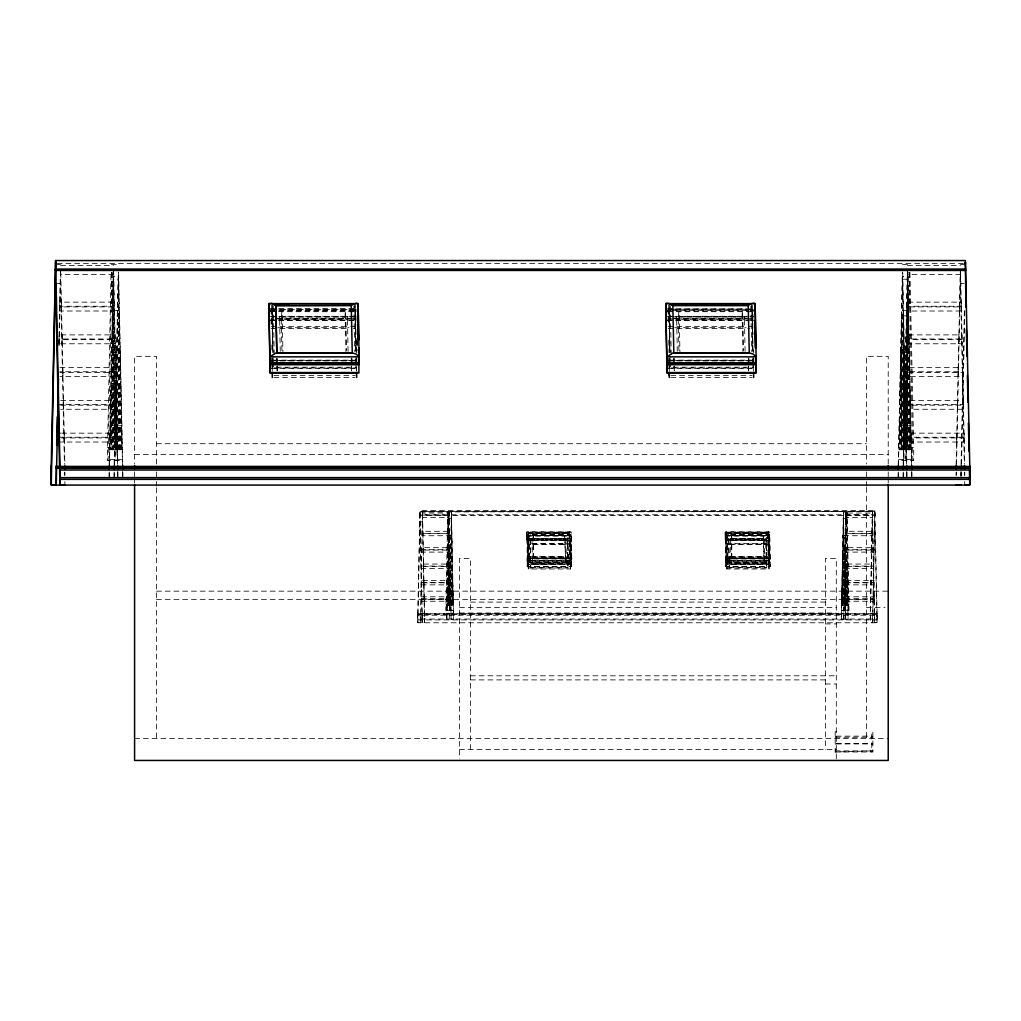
<?xml version="1.0" encoding="UTF-8"?>
<svg xmlns="http://www.w3.org/2000/svg" width="1021" height="1021" viewBox="0 0 1021 1021"><rect width="100%" height="100%" fill="white"/><g stroke="black" fill="none" stroke-linecap="round" stroke-linejoin="round"><path stroke-width="0.75" stroke-dasharray="5 3.75" d="M60.686 270.399L60.66 274.496L60.596 271.305M61.375 302.139L61.451 311.009L61.477 306.913M62.179 339.674L62.153 343.771L62.077 334.888M62.881 372.423L62.855 376.519L62.779 367.649M63.583 405.184L63.57 409.268L63.481 400.398M64.195 433.159L64.272 442.029L64.297 437.932M60.443 270.399L60.456 274.496L113.599 274.496L113.625 270.399M271.19 324.755L271.229 316.791L355.589 316.791L356.342 351.798M271.076 311.558L271.088 309.184L277.367 309.184M271.241 323.619L271.267 318.833L349.271 318.833M272.173 362.889L272.186 360.515L356.916 360.515M272.262 370.7L272.288 365.926L272.326 367.968L356.699 367.968L356.648 365.926L356.623 370.7L356.329 362.914M355.997 362.966L355.984 367.203L273.041 367.203L273.066 362.966M273.066 361.613L273.105 355.525M277.227 370.7L277.253 365.926M351.683 365.926L351.658 370.7L351.428 366.054M355.589 316.791L355.589 328.392L350.816 328.392M355.806 311.558L355.819 309.184L356.074 324.002M356.01 361.613L356.048 355.525M420.065 515.452L420.065 514.763M419.976 511.929L874.882 511.585L419.976 511.585M422.464 515.082L422.464 513.04L448.934 513.04L448.921 515.082L422.464 515.082L422.452 513.04M448.87 517.468L448.87 515.426L448.972 517.468L422.413 517.468L422.528 515.426M422.171 613.442L419.976 510.5L874.882 510.5L874.971 515.452L419.886 515.452L419.886 514.763L874.971 514.763M422.898 535.731L422.911 533.689M422.847 533.345L422.86 531.29M423.256 552.106L423.268 550.064M423.205 549.719L423.217 547.677M423.613 568.48L423.626 566.438M423.562 566.093L423.575 564.051M423.957 584.867L423.97 582.812M423.906 582.468L423.919 580.426M424.315 601.241L424.328 599.187M424.264 598.855L424.277 596.8M528.316 568.991L528.316 563.184L570.509 563.184L570.497 568.991L528.316 568.991L527.717 534.813L527.717 536.012L526.683 536.076L526.657 540.211L571.071 540.211L571.096 536.076L570.075 536.012L570.088 534.813L570.522 564.205L528.342 564.205M527.193 540.428L527.206 538.386L570.548 538.386L571.096 566.502L527.755 566.502L527.193 540.428L570.535 540.428L570.548 538.386M527.232 534.621L527.219 535.655L570.56 535.655L570.573 534.621L527.232 534.621L527.755 566.502M527.232 566.719L527.244 562.584L528.278 560.478L570.637 560.478L571.658 562.584L571.645 566.719L527.232 566.719L527.053 531.877L571.237 532.043L571.798 561.997L527.13 561.997L527.142 558.653L530.588 556.7L568.901 556.739L571.811 558.653L571.798 561.997M528.151 538.526L528.789 532.528L529.312 558.296L569.59 558.296L569.603 557.338L529.325 557.338L528.699 563.822L570.165 563.822L569.603 557.338M529.312 558.296L528.789 532.528M530.129 539.573L567.676 539.343L568.187 563.018L530.639 563.26M530.129 539.343L530.78 567.97L530.078 532.949L527.602 531.839M530.269 544.423L530.295 539.65M530.588 556.802L568.301 556.802L567.791 532.949L570.229 531.839M566.361 560.555L566.349 562.265L532.439 562.265L532.452 560.555M567.485 544.423L567.51 539.65L567.995 567.97L567.497 544.078L530.269 544.078M567.791 533.064L530.078 533.064M570.497 568.991L569.654 532.694L569.067 533.485L528.789 533.485M569.629 538.526L569.654 532.694L528.189 532.694L528.725 558.934L570.19 558.934M571.096 566.502L571.109 564.447L527.768 564.447M571.122 561.716L571.135 560.682L527.793 560.682L527.78 561.716L571.122 561.716L570.573 534.621M752.975 319.343L752.822 309.184L668.091 309.184L668.079 311.558L665.998 311.699M668.257 322.023L668.232 316.791L752.592 316.791L752.975 334.531M669.176 362.889L669.189 360.515L753.919 360.515M669.265 370.7L669.291 365.926L669.329 367.968L753.702 367.968L753.651 365.926L753.626 370.7M753 362.966L752.988 367.203L670.044 367.203L670.07 362.966M670.07 361.613L670.108 355.525M674.256 365.926L674.23 370.7L674 366.054M726.824 568.991L726.225 534.813L726.212 536.012L725.178 536.076L725.152 540.211L769.579 540.211L769.592 536.076L768.583 536.012L768.583 534.813L769.03 564.205L726.85 564.205L726.824 568.991L769.004 568.991L769.004 563.184L726.824 563.184L726.799 567.97L768.979 567.97M725.727 566.719L725.752 562.584L726.773 560.478L769.145 560.478L770.166 562.584L770.14 566.719L725.727 566.719L725.548 531.877L769.745 532.043L770.293 561.997L725.625 561.997L725.65 558.653L729.096 556.7L767.409 556.739L770.306 558.653L770.293 561.997M725.701 540.428L725.714 538.386L769.055 538.386L769.604 566.502L726.263 566.502L725.701 540.428L769.043 540.428L769.055 538.386M725.727 534.621L725.727 535.655L769.068 535.655L769.068 534.621L725.727 534.621L726.263 566.502M726.658 538.526L727.284 532.528L727.82 558.296L768.098 558.296L768.098 557.338L727.82 557.338L727.194 563.822L768.673 563.822L768.098 557.338M727.82 558.296L727.284 532.528M728.637 539.573L766.184 539.343L766.694 563.018L729.147 563.26M728.637 539.343L729.275 567.97L728.586 532.949L726.11 531.839M728.777 544.423L728.803 539.65M729.096 556.802L766.809 556.802L766.299 532.949L768.736 531.839M764.869 560.555L764.857 562.265L730.947 562.265L730.959 560.555M748.661 370.7L748.687 365.926M752.592 316.791L752.541 326.35L747.768 326.35M752.809 311.558L752.822 309.184M753.013 361.613L753.051 355.525M765.992 544.423L766.018 539.65L766.503 567.97L765.992 544.078L728.777 544.078M766.299 533.064L728.586 533.064M769.004 568.991L768.162 532.694L767.562 533.485L727.284 533.485M768.124 538.526L768.162 532.694L726.684 532.694L727.22 558.934L768.698 558.934M769.604 566.502L769.617 564.447L726.276 564.447M769.63 561.716L769.63 560.682L726.288 560.682L726.288 561.716L769.63 561.716L769.068 534.621M845.988 517.468L845.988 515.426M845.873 515.426L845.873 517.468L872.445 517.468L872.393 515.082L845.937 515.082L845.937 513.04L872.406 513.04L872.342 517.468L872.33 515.426M846.32 533.345L846.332 531.29M846.371 535.731L846.383 533.689M846.728 552.106L846.741 550.064M846.677 549.719L846.69 547.677M847.085 568.48L847.085 566.438M847.034 566.093L847.034 564.051M847.43 584.867L847.443 582.812M847.379 582.468L847.392 580.426M847.787 601.241L847.8 599.187M847.736 598.855L847.749 596.8M872.445 517.468L872.457 515.426M877.077 613.774L417.78 613.774L877.077 613.774L874.882 511.355L419.976 511.355M907.631 270.399L907.605 274.496L907.541 271.305M908.294 306.236L908.307 302.139M908.396 311.009L908.409 306.913M908.996 338.985L909.022 334.888M909.098 343.771L909.124 339.674M909.698 371.746L909.724 367.649M909.8 376.519L909.826 372.423M910.4 404.495L910.426 400.398M910.502 409.268L910.528 405.184M911.217 442.029L911.23 437.932M911.115 437.243L911.128 433.159M907.375 270.399L907.401 274.496L960.544 274.496L960.557 270.399M961.22 306.236L961.246 302.139L906.699 302.139L906.712 306.236L961.22 306.236L961.323 311.009L906.61 311.009L906.597 306.913L961.348 306.913L961.323 311.009M961.935 338.985L961.948 334.888L905.997 334.888L906.01 338.985L961.935 338.985L962.037 343.771L905.908 343.771L905.882 339.674L962.05 339.674L962.037 343.771M962.637 371.746L962.663 367.649L905.282 367.649L905.308 371.746L962.637 371.746L962.739 376.519L905.206 376.519L905.18 372.423L962.765 372.423L962.739 376.519M963.339 404.495L963.365 400.398L904.58 400.398L904.606 404.495L963.339 404.495L963.441 409.268L904.504 409.268L904.478 405.184L963.467 405.184L963.441 409.268M964.041 437.243L964.066 433.159L903.879 433.159L903.891 437.243L964.041 437.243L964.143 442.029L903.789 442.029L903.776 437.932L964.169 437.932L964.143 442.029M422.222 619.045L422.247 615.229M877.154 615.229L877.128 619.045L417.729 619.045L417.704 615.229L877.154 615.229L877.154 614.374L417.704 614.374M58.822 345.481L60.392 272.53M58.963 343.771L58.95 339.674L115.118 339.674L115.092 343.771L58.963 343.771L59.052 334.888L115.003 334.888L114.99 338.985L59.065 338.985M59.677 311.009L59.652 306.913L114.403 306.913L114.39 311.009L59.677 311.009L59.754 302.139L114.301 302.139L114.288 306.236L59.78 306.236M60.456 274.496L60.533 271.305M59.231 345.213L60.558 272.416M117.441 459.641L122.405 459.641L122.405 460.407L107.282 460.407L111.047 272.556M111.876 272.556L108.111 460.407M109.158 466.01L113.331 272.53M109.158 477.956L109.298 471.6M109.438 465.257L113.497 272.058M113.459 271.305L113.395 274.496L113.369 270.399M114.161 464.427L118.283 272.53M114.122 477.956L114.263 471.6M114.39 465.257L118.462 272.058M417.78 613.774L419.976 510.5M420.295 622.619L422.464 512.529L419.976 512.529L417.806 622.619L420.295 622.619L420.295 613.225L417.806 613.225L417.78 622.772L877.077 622.772L877.052 613.225L874.563 613.225L872.393 512.529L874.882 512.529L872.713 622.619L870.224 622.619L872.393 512.529L870.224 622.619M450.899 610.048L453.375 610.43L445.82 610.43L447.785 512.529L451.41 512.529L453.579 619.198L451.091 619.198L448.921 512.529L446.764 619.198L449.24 619.198L451.41 512.529L453.579 619.198M446.764 619.198L448.921 512.529M843.767 619.198L845.937 512.529L843.767 619.198L841.278 619.198L843.448 512.529L847.073 512.529L849.038 610.43L841.483 610.43L843.959 610.048M841.278 619.198L843.448 512.529L845.618 619.198L848.094 619.198L848.094 613.225L845.618 613.225M844.686 604.075L846.651 512.529L848.63 610.43M847.073 512.529L845.094 604.075L843.959 604.075L843.959 610.43M874.882 510.5L872.687 613.442M898.199 466.01L902.373 272.53M898.199 477.956L898.34 471.6M898.48 465.257L902.538 272.058M903.202 464.427L907.337 272.53M903.164 477.956L903.304 471.6M903.445 465.257L907.503 272.058M907.401 274.496L907.465 271.305M905.014 447.696L908.779 272.556M909.609 272.556L905.831 447.696L903.559 447.696L903.559 460.407M956.103 466.01L960.263 272.53M960.404 271.305L960.34 274.496L960.314 270.399M956.307 475.263L956.371 472.085M956.549 464.159L960.442 272.416M961.042 464.823L964.398 308.878M961.272 475.263L961.335 472.085M961.514 464.159L964.858 308.738M281.911 350.445L281.183 316.969L282.077 310.946L282.945 351.735M533.217 535.693L533.23 560.235L533.217 535.693L564.702 535.693L565.57 560.235L564.702 535.693M678.914 350.445L678.186 316.969L679.08 310.946L679.948 351.735M731.712 535.693L731.738 560.235L731.712 535.693L763.21 535.693L764.065 560.235L763.21 535.693M836.288 731.776L835.191 731.776L835.191 751.992L871.781 750.894M57.189 263.405L963.811 263.405M56.844 264.605L60.558 264.605M111.225 264.605L118.462 264.605M902.538 264.605L909.775 264.605M960.442 264.605L964.156 264.605M60.545 265.626L113.522 265.626M907.478 265.626L960.455 265.626M902.487 279.205L907.567 279.205L907.567 449.725M56.844 283.366L60.558 283.366L64.451 464.159M964.156 283.366L960.442 283.366L964.335 464.159M270.106 308.776L356.776 308.776M667.109 308.776L749.057 308.776M278.937 309.184L352.679 309.184M271.982 309.554L354.925 309.554M668.997 309.554L673.771 309.554M675.366 309.554L751.928 309.554M270.348 310.307L356.482 310.307M667.351 310.307L670.542 310.307M672.137 310.307L753.485 310.307M270.093 310.856L356.776 310.856M667.096 310.856L749.044 310.856M750.626 310.856L753.779 310.856M270.591 311.699L277.355 311.558M278.516 311.699L356.24 311.699M667.594 311.699L753.243 311.699M908.345 315.834L901.696 315.834L901.696 449.725M270.067 316.319L356.737 316.319M667.07 316.319L749.018 316.319M750.588 316.319L753.74 316.319M281.183 316.969L345.851 316.969L346.566 350.445M678.186 316.969L742.854 316.969L743.582 350.445M277.47 318.22L351.007 318.22M674.473 318.22L748.01 318.22M277.47 318.705L349.437 318.705M674.473 318.705L746.44 318.705M350.675 318.833L355.64 318.833M668.283 318.833L746.274 318.833M747.678 318.833L752.643 318.833L752.592 328.392L747.819 328.392M270.539 319.969L276.882 319.969M278.478 319.969L357.784 319.969M667.543 319.969L673.886 319.969M675.481 319.969L754.787 319.969M270.042 320.403L356.712 320.403M667.045 320.403L748.993 320.403M750.575 320.403L753.728 320.403M271.178 326.35L349.169 326.35M350.765 326.35L355.538 326.35M668.181 326.35L746.172 326.35M277.776 327.715L349.042 327.715M674.779 327.715L746.045 327.715M271.216 328.392L349.22 328.392M668.232 328.392L746.223 328.392M111.863 352.449L120.095 352.449M273.079 360.145L356.023 360.145M670.082 360.145L753.026 360.145M280.545 360.668L348.365 360.668M677.548 360.668L745.381 360.668M271.229 360.911L357.899 360.911M668.232 360.911L754.902 360.911M59.894 367.649L115.718 367.649L115.692 371.746L59.92 371.746M271.178 368.453L357.861 368.453M668.193 368.453L754.864 368.453M59.792 372.423L115.82 372.423L115.794 376.519L59.818 376.519M273.832 375.473L355.359 375.473M670.835 375.473L752.005 375.473M273.87 377.528L355.053 377.528M670.874 377.528L752.056 377.528M120.886 389.065L111.072 389.065L111.072 449.725M900.114 389.065L909.928 389.065L909.928 449.725M60.75 400.398L116.42 400.398L116.394 404.495L59.218 404.495M60.647 405.184L116.522 405.184L116.496 409.268L60.673 409.268M115.245 425.693L110.281 425.693L110.281 449.725M116.713 425.693L121.665 425.693L121.665 449.725M899.335 425.693L904.287 425.693M905.755 425.693L910.719 425.693M61.605 433.159L117.121 433.159L117.109 437.243L61.63 437.243M61.502 437.932L117.224 437.932L117.211 442.029L61.528 442.029M156.43 443.714L866.37 443.714M107.282 447.696L109.553 447.696L109.553 460.407M903.559 459.641L898.595 459.641L898.595 460.407L913.718 460.407L913.718 447.696L911.447 447.696L911.447 460.407M109.77 449.725L122.188 449.725M898.812 449.725L911.23 449.725M134.581 454.626L888.219 454.626M109.553 459.641L114.518 459.641L114.518 460.407M911.447 459.641L906.482 459.641L906.482 460.407M448.921 518.502L451.41 518.502M845.937 518.502L843.448 518.502L845.618 619.198M448.959 519.829L448.959 605.083L448.895 519.829L451.435 519.829L451.384 605.083M422.464 521.91L419.976 521.91L422.145 622.619L424.634 622.619L422.464 512.529L424.634 622.619M528.176 533.638L569.654 533.638M726.684 533.638L768.149 533.638M526.683 536.076L571.096 536.076L571.645 566.719M725.178 536.076L769.592 536.076L770.14 566.719M451.831 538.144L448.5 538.144L448.5 605.083M843.027 538.144L846.358 538.144M532.771 538.705L565.098 538.705M731.278 538.705L763.606 538.705M527.819 539.65L569.999 539.65L569.973 544.423L527.793 544.423L527.793 538.616L569.973 538.616L569.948 543.402L527.768 543.402M726.314 539.65L768.494 539.65M726.276 543.402L768.456 543.402M448.104 556.445L452.226 556.445M528.725 557.989L570.203 557.989M727.233 557.989L768.698 557.989M527.142 558.653L571.811 558.653M725.65 558.653L770.306 558.653M528.712 560.299L570.19 560.299M727.22 560.299L768.685 560.299M527.244 562.584L571.658 562.584M725.752 562.584L770.166 562.584M530.78 567.625L567.995 567.625M729.288 567.625L766.503 567.625M528.291 567.97L570.484 567.97M447.721 574.759L452.622 574.759L452.622 605.083L452.558 572.092L447.772 572.092L447.721 605.083M450.478 590.406L452.954 590.406L452.954 605.083M156.43 591.159L888.219 591.159M447.326 593.073L449.802 593.073M450.529 593.073L453.018 593.073L453.018 605.083M841.84 593.073L844.329 593.073M845.056 593.073L847.532 593.073M156.43 599.353L866.37 599.353M470.387 602.084L825.364 602.084M445.82 604.075L446.956 604.075L446.956 610.43M450.899 604.075L449.763 604.075L447.785 512.529M849.038 604.075L847.902 604.075L847.902 610.43M447.058 605.083L453.273 605.083M841.585 605.083L847.8 605.083M459.476 607.546L836.288 607.546M866.37 607.546L885.092 607.546M446.956 610.048L449.431 610.43M847.902 610.048L845.426 610.43M459.476 613.008L836.288 613.008M424.634 613.225L422.145 613.225L422.145 622.772L422.247 614.374M446.764 613.225L449.24 613.225L449.24 619.198M453.579 613.225L451.091 613.225L451.091 619.198M841.278 613.225L843.767 613.225M870.224 613.225L872.713 613.225L872.713 622.772M417.729 619.9L877.128 619.9M874.563 622.619L877.052 622.619L874.882 521.91L872.393 521.91L874.563 622.619L874.563 613.225M825.364 623.92L836.288 623.92M470.387 675.8L836.288 675.8M470.387 679.897L825.364 679.897M825.364 683.993L836.288 683.993M836.288 736.154L871.781 736.154M835.191 736.703L836.288 736.703M871.781 736.703L872.878 736.703M835.191 737.239L872.878 737.239M871.781 738.336L872.878 738.336M134.581 738.604L888.219 738.604M836.288 743.518L872.878 743.518M836.288 743.926L871.781 743.926M871.781 744.347L872.878 744.347M459.476 749.529L836.288 749.529M835.191 750.894L872.878 750.894M835.191 751.992L872.878 751.992L872.878 731.776L871.781 731.776L871.781 751.992M742.854 316.969L742.05 310.946L742.969 353.304M345.851 316.969L345.047 310.946L345.966 353.304M960.608 272.53L964.743 464.427M960.467 271.305L960.544 274.496M964.5 472.085L964.564 475.263M964.705 481.606L964.768 484.771M909.953 272.556L913.718 447.696M909.124 272.556L912.889 460.407M907.669 272.53L911.842 466.01M911.562 465.257L907.503 276.538L902.538 276.538L906.61 465.257M911.702 471.6L911.842 477.956M902.717 272.53L906.878 466.01M906.737 471.6L906.878 477.956M845.937 512.529L848.094 619.198M768.673 563.822L768.149 535.004L726.671 535.004L727.194 563.822M767.575 532.528L768.098 558.296M764.857 562.265L764.384 538.386L764.384 540.083L730.474 540.083L730.474 538.386L730.947 562.265M753.689 349.629L753.753 352.73M753.804 358.231L753.906 362.889M753.485 358.077L753.549 361.217M753.102 351.939L751.954 304.934L752.643 351.39M753.23 358.218L753.294 361.345M753.332 362.914L753.498 370.763M751.941 306.823L752.898 351.096M752.809 359.29L752.911 364.038M750.818 306.16L751.737 351.479M748.852 358.167L748.993 363.999M748.521 358.077L748.584 361.217M748.265 358.218L748.406 364.484M748.431 366.054L748.533 370.763M745.088 351.403L744.424 316.319L744.398 319.726L676.578 319.726L676.604 316.319L677.268 351.403M674.09 358.077L674.217 364.357M673.758 358.167L673.962 364.484M670.261 306.16L671.244 354.581M670.031 352.373L669.01 304.934L669.738 352.972M669.01 306.823L669.993 352.679M669.942 362.455L670.044 367.203M668.091 309.184L668.347 321.972M668.755 340.287L669.023 352.73M669.125 358.077L669.151 361.332M668.87 358.218L668.934 361.345M668.972 362.914L669.138 370.763M570.165 563.822L569.641 535.004L528.176 535.004L528.699 563.822M569.067 532.528L569.59 558.296M566.349 562.265L565.889 538.386L565.876 540.083L531.967 540.083L531.979 538.386L532.439 562.265M450.172 604.075L448.206 512.529L446.228 610.43M357.248 340.006L357.35 344.753M357.159 340.95L357.363 350.42M356.482 340.287L356.75 352.73M356.801 358.231L356.903 362.889M356.482 358.077L356.546 361.217M356.087 351.939L354.951 304.934L355.64 351.39M356.227 358.218L356.291 361.345M354.938 306.823L355.895 351.096M355.806 359.29L355.908 364.038M353.815 306.16L354.734 351.479M351.849 358.167L351.99 363.999M351.518 358.077L351.581 361.217M351.262 358.218L351.403 364.484M348.084 351.403L347.421 316.319L347.395 319.726L279.575 319.726L279.588 316.319L280.252 351.403M277.087 358.077L277.214 364.357M276.755 358.167L276.959 364.484M276.997 366.054L277.099 370.763M273.245 306.16L274.241 354.581M273.028 352.373L272.007 304.934L272.735 352.972M272.007 306.823L272.99 352.679M272.939 362.455L273.041 367.203M271.088 309.184L271.42 324.742M271.854 344.958L272.02 352.73M272.122 358.077L272.148 361.332M271.867 358.218L271.931 361.345M271.969 362.914L272.135 370.763M118.627 272.53L122.801 466.01M122.52 465.257L118.462 276.538L113.497 276.538L117.555 465.257M122.66 471.6L122.801 477.956M113.663 272.53L117.836 466.01M113.535 271.305L113.599 274.496M117.696 471.6L117.836 477.956M112.221 272.556L115.986 447.696M111.391 272.556L115.169 447.696L117.441 447.696L117.441 460.407M60.737 272.53L64.897 466.01M64.629 472.085L64.693 475.263M64.834 481.606L64.897 484.771M959.625 302.139L959.549 311.009L959.523 306.913M958.923 334.888L958.847 343.771L958.821 339.674M958.221 367.649L958.145 376.519L958.119 372.423M957.519 400.398L957.43 409.268L957.417 405.184M956.805 433.159L956.728 442.029L956.703 437.932M874.793 514.763L874.793 515.452M872.381 513.04L872.393 515.082M871.998 531.29L872.011 533.345M871.947 533.689L871.947 535.731M871.64 547.677L871.653 549.719M871.589 550.064L871.602 552.106M871.283 564.051L871.296 566.093M871.232 566.438L871.245 568.48M870.939 580.426L870.951 582.468M870.887 582.812L870.9 584.867M870.581 596.8L870.594 598.855M870.53 599.187L870.543 601.241M845.924 513.04L845.937 515.082M448.921 513.04L448.921 515.082M448.525 531.29L448.538 533.345M448.474 533.689L448.487 535.731M448.168 547.677L448.181 549.719M448.117 550.064L448.13 552.106M447.823 564.051L447.823 566.093M447.76 566.438L447.772 568.48M447.466 580.426L447.479 582.468M447.415 582.812L447.428 584.867M447.109 596.8L447.121 598.855M447.058 599.187L447.07 601.241M422.4 515.426L422.413 517.468M112.693 302.139L112.706 306.236M112.591 306.913L112.604 311.009M111.978 334.888L112.004 338.985M111.876 339.674L111.902 343.771M111.276 367.649L111.302 371.746M111.174 372.423L111.2 376.519M110.574 400.398L110.6 404.495M110.472 405.184L110.498 409.268M109.872 433.159L109.885 437.243M109.77 437.932L109.783 442.029M960.889 476.067L960.876 472.659M964.768 472.264L964.768 475.39M961.016 471.46L961.067 478.977M956.103 472.264L956.103 475.39M911.842 471.983L911.842 476.462M910.719 449.725L910.604 420.346L905.64 420.346L905.831 460.407M909.813 449.725L909.813 383.73L900.228 383.73L900.114 449.725M909.137 449.725L909.137 352.449L900.905 352.449L900.905 449.725M909.022 449.725L909.022 347.114L901.02 347.114L901.02 449.725M908.345 449.725L908.231 310.486L901.811 310.486L901.811 449.725M907.452 279.205L907.452 449.725M906.776 310.486L906.776 449.725M906.878 471.983L906.878 476.462M906.661 315.834L906.661 449.725M905.984 347.114L905.869 449.725M905.193 383.73L905.014 460.407M904.848 383.73L904.963 449.725M904.402 449.725L904.402 420.346L899.45 420.346L899.335 449.725M904.172 352.449L904.287 449.725M904.057 347.114L904.057 449.725M903.394 315.834L903.394 449.725M903.279 310.486L903.279 449.725M903.164 471.983L903.164 476.462M902.602 279.205L902.487 449.725M898.199 471.983L898.199 476.462M888.219 463.993L888.219 356.329L866.37 356.329L866.37 463.993M888.219 471.932L888.219 476.718M888.219 478.3L888.219 483.086M872.598 614.374L872.636 619.9M866.37 471.919L866.37 479.857M866.37 481.453L866.37 486.226M866.37 487.4L866.37 738.604M847.532 605.083L847.481 590.406L844.992 590.406L844.992 605.083M846.754 605.083L846.754 556.445L842.631 556.445L842.631 605.083L842.695 553.778L846.69 553.778L846.69 605.083M846.358 605.083L846.294 535.476L843.078 535.476L843.027 605.083M845.899 605.083L845.962 519.829L843.423 519.829L843.474 605.083M845.567 535.476L845.503 605.083M845.171 553.778L845.094 610.43M844.597 572.092L844.686 610.43M844.214 553.778L844.329 605.083L844.38 590.406L841.904 590.406L841.84 605.083M843.818 535.476L843.869 605.083M842.299 605.083L842.299 572.092L847.085 572.092L847.085 605.083L847.136 574.759L842.236 574.759L842.236 605.083M836.288 758.871L836.288 558.398L825.364 558.398L825.364 749.529M470.387 749.529L470.387 558.398L459.476 558.398L459.476 758.871M452.226 605.083L452.163 553.778L448.168 553.778L448.104 605.083M451.831 605.083L451.767 535.476L448.564 535.476L448.564 605.083M451.04 535.476L450.899 610.43M450.644 553.778L450.529 605.083M450.248 572.092L450.248 605.083M450.082 572.092L450.172 610.43M449.802 605.083L449.865 590.406L447.377 590.406L447.326 605.083M449.687 553.778L449.763 610.43M449.291 535.476L449.355 605.083M156.43 463.993L156.43 356.329L134.581 356.329L134.581 463.993M156.43 471.919L156.43 479.857M156.43 481.453L156.43 486.226M156.43 487.808L156.43 738.604M134.581 471.906L134.581 476.718M134.581 478.249L134.581 483.086M122.801 471.983L122.801 476.462M121.55 449.725L121.55 420.346L116.598 420.346L116.598 449.725M120.886 449.725L120.772 383.73L111.187 383.73L111.187 449.725M120.095 449.725L119.98 347.114L111.978 347.114L111.863 449.725M119.304 449.725L119.304 315.834L112.655 315.834L112.655 449.725M119.189 449.725L119.189 310.486L112.769 310.486L112.769 449.725M118.513 449.725L118.513 279.205L113.433 279.205L113.433 449.725M118.398 279.205L118.398 449.725M117.836 471.983L117.836 476.462M117.721 310.486L117.606 449.725M116.943 347.114L116.943 449.725M116.828 352.449L116.713 449.725M116.152 383.73L116.152 449.725M116.037 389.065L115.986 460.407M115.807 383.73L115.807 449.725M115.245 449.725L115.36 420.346L110.396 420.346L110.396 449.725M115.016 347.114L115.169 460.407M114.224 310.486L114.339 449.725M114.122 471.983L114.122 476.462M113.548 279.205L113.548 449.725M109.158 471.983L109.158 476.462M64.897 472.264L64.897 475.39M449.38 533.689L449.368 535.731L422.018 535.731L422.005 533.689L449.38 533.689M449.329 531.29L449.317 533.345L422.069 533.345L422.056 531.29L449.329 531.29M449.738 550.064L449.725 552.106L421.66 552.106L421.647 550.064L449.738 550.064M449.687 547.677L449.674 549.719L421.711 549.719L421.699 547.677L449.687 547.677M450.031 564.051L450.019 566.093L421.367 566.093L421.354 564.051L450.031 564.051M450.082 566.438L450.082 568.48L421.316 568.48L421.303 566.438L450.082 566.438M450.389 580.426L450.376 582.468L421.009 582.468L420.997 580.426L450.389 580.426M450.44 582.812L450.427 584.867L420.958 584.867L420.946 582.812L450.44 582.812M450.746 596.8L450.733 598.855L420.652 598.855L420.639 596.8L450.746 596.8M450.797 599.187L450.784 601.241L420.601 601.241L420.588 599.187L450.797 599.187M526.568 532.043L526.555 535.387L571.224 535.387L571.237 532.043L526.568 532.043M725.076 532.043L725.063 535.387L769.719 535.387L769.745 532.043L725.076 532.043M726.301 538.616L726.288 544.423L768.468 544.423L768.481 538.616L726.301 538.616M872.853 533.689L872.84 535.731L845.49 535.731L845.477 533.689L872.853 533.689M872.802 531.29L872.789 533.345L845.541 533.345L845.528 531.29L872.802 531.29M873.21 550.064L873.197 552.106L845.133 552.106L845.12 550.064L873.21 550.064M873.159 547.677L873.146 549.719L845.184 549.719L845.171 547.677L873.159 547.677M873.555 566.438L873.542 568.48L844.775 568.48L844.775 566.438L873.555 566.438M873.504 564.051L873.491 566.093L844.826 566.093L844.826 564.051L873.504 564.051M873.912 582.812L873.899 584.867L844.431 584.867L844.418 582.812L873.912 582.812M873.861 580.426L873.848 582.468L844.482 582.468L844.469 580.426L873.861 580.426M874.206 596.8L874.206 598.855L844.125 598.855L844.112 596.8L874.206 596.8M874.27 599.187L874.257 601.241L844.073 601.241L844.061 599.187L874.27 599.187"/><path stroke-width="1.5" d="M55.606 263.405L55.606 262.729M59.997 467.108L59.997 466.418L969.797 466.418L969.797 467.108L59.997 467.108L55.593 260.546L965.407 260.546L969.797 467.108M268.957 319.969L268.995 311.699M269.94 356.852L359.264 356.852L355.997 353.981L352.258 352.934L275.67 353.036L269.94 356.852L269.901 363.54L359.226 363.54L358.116 303.62L356.112 303.237L351.237 305.445L275.81 305.445L272.084 303.428L268.791 303.62L270.093 372.984L358.92 372.984L358.869 360.03M270.093 372.984L270.144 364.714L272.173 362.889M272.275 377.528L272.25 372.295M276.831 353.164L275.81 305.445L276.831 353.164L352.258 352.934M356.648 377.528L356.61 372.295M665.96 319.969L665.998 311.699M666.943 356.852L756.267 356.852L753 353.981L749.261 352.934L672.673 353.036L666.943 356.852L666.904 363.54L756.229 363.54L755.119 303.62L754.2 303.301L751.903 303.428L748.24 305.445L672.813 305.445L669.087 303.428L666.739 303.301L665.794 303.62L665.756 310.307L667.096 372.984L755.923 372.984L755.974 364.714L753.906 362.889M667.096 372.984L665.794 303.62L755.119 303.62L755.897 347.88M669.278 377.528L669.253 372.295L669.24 375.473M749.261 352.934L673.834 352.934M753.651 377.528L753.626 372.295M965.407 263.405L965.407 262.729M60.15 468.294L60.099 477.637L969.899 477.637L969.95 470.017L969.95 468.294L59.933 468.294M55.593 260.546L51.203 467.108L51.203 466.418M55.593 264.605L51.267 484.771L56.232 484.771L58.516 378.523M56.666 445.386L56.742 442.221M56.946 432.7L57.278 416.849M60.048 433.159L56.934 433.159L56.857 442.029L59.971 442.029M956.447 468.92L956.511 465.742M965.343 264.988L965.407 262.257M961.412 468.92L961.476 465.742M669.176 362.889L667.147 364.714L755.974 364.714M273.22 304.615L289.02 304.615M670.223 304.615L686.023 304.615M275.81 305.675L351.237 305.445L352.258 353.164M271.216 362.991L357.886 362.991M668.219 362.991L754.902 362.991M270.144 364.714L358.971 364.714L356.903 362.889M271.165 372.537L357.835 372.537M668.168 372.537L754.851 372.537M56.959 437.243L60.073 437.243M55.989 466.418L59.167 466.418M55.989 467.108L59.18 467.108M51.267 468.294L51.216 479.36M55.836 468.294L59.231 468.294M60.15 470.017L969.95 470.017M59.984 479.36L969.899 479.36L969.899 477.637M64.897 484.771L59.933 484.771L55.593 283.366M956.103 484.771L961.067 484.771M964.768 484.771L969.733 484.771L969.427 470.502M965.917 307.155L965.407 264.605M966.389 329.362L966.976 356.316M967.385 375.345L967.959 402.312M968.406 422.924L969.018 451.473M964.36 465.742L964.437 468.92M756.063 355.704L756.229 363.54M755.03 321.053L755.604 347.561M755.017 330.881L755.387 348.033M755.731 363.629L755.923 372.984M749.261 353.164L748.24 305.445L672.813 305.445L673.834 353.164M358.716 340.057L358.116 303.62L268.791 303.62L270.042 360.03M358.894 347.88L359.226 363.54M357.861 313.256L358.435 339.763M357.848 323.083L358.218 340.235M965.394 262.729L965.394 263.405M55.593 262.729L55.593 263.405M55.415 269.072L55.428 270.437M969.733 466.01L969.784 485.077L51.216 485.077L51.267 466.01M964.768 466.01L964.768 469.137M956.103 466.01L956.103 469.137M911.842 466.01L911.842 468.996M906.878 466.01L906.878 468.996M903.164 466.01L903.164 468.996M898.199 466.01L898.199 468.996M888.219 465.55L888.219 468.741M888.219 484.681L888.219 760.454L134.581 760.454L134.581 484.605M134.581 465.55L134.581 468.741M122.801 466.01L122.801 468.996M117.836 466.01L117.836 468.996M114.122 466.01L114.122 468.996M109.158 466.01L109.158 468.996M64.897 466.01L64.897 469.137M59.933 466.01L59.984 485.077M56.232 466.01L56.232 484.771M55.785 269.072L55.772 270.437L965.572 270.437L965.585 269.072L55.785 269.072"/></g></svg>
